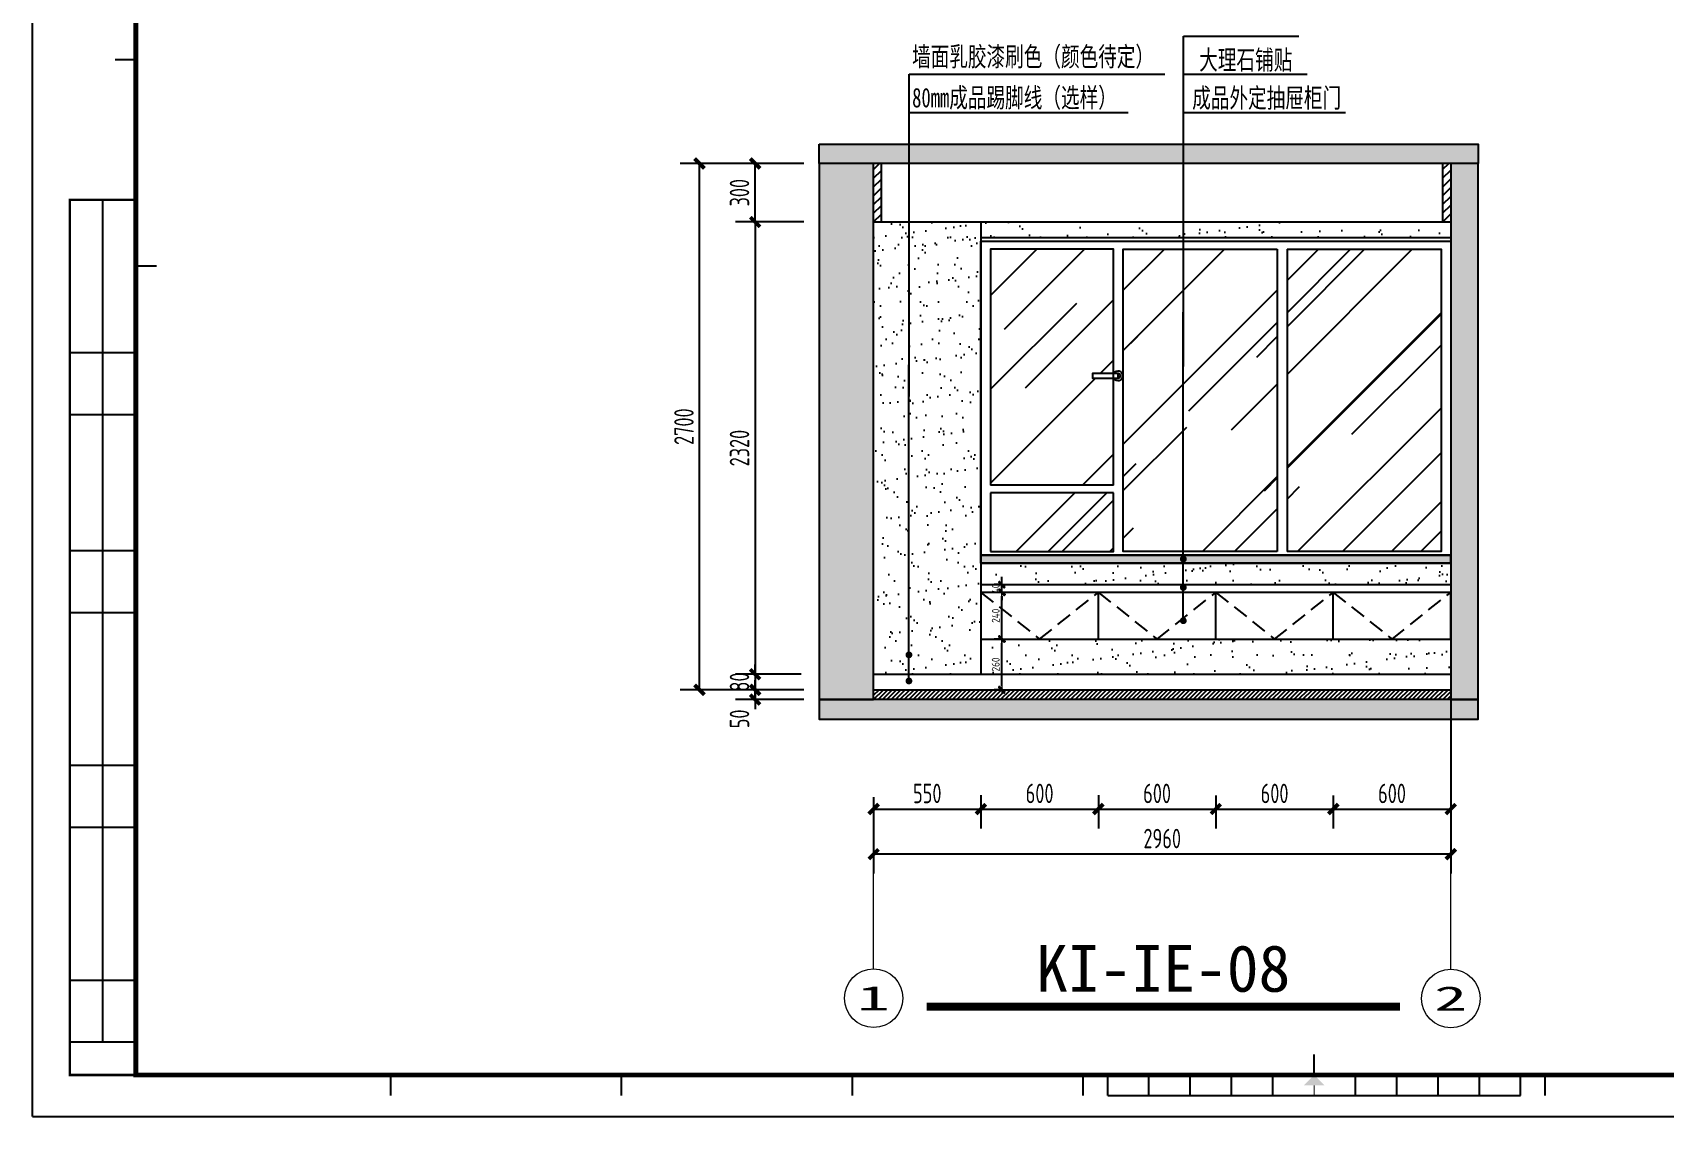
# Model space of a CAD drawing. Header units: millimetres. Extents: x 104198 to 1296755, y -81101 to 81453.
# Drawn here: x 643313 to 651682, y -28742 to -23182 of the extents above; entities that cross this region are included whole.
import ezdxf
from ezdxf.enums import TextEntityAlignment as Align
from ezdxf.xclip import XClip

# ---------------------------------------------------------------- set-up
doc = ezdxf.new("R2010")
doc.units = ezdxf.units.MM
doc.header["$XCLIPFRAME"] = 0
doc.header["$PDMODE"] = 3
doc.linetypes.add('Ax-B-comp-L2qt-$0$Ax-B-comp-LG-$0${ Wide Dash }', pattern=[12, 4, -2, 4, -2])
doc.layers.get('Defpoints').update_dxf_attribs({"color": 250})
doc.layers.add('01-PL-墙体柱子', color=7, linetype='Continuous', lineweight=35)
doc.layers.add('Axle Number', color=150, linetype='Continuous', lineweight=0)
for name, color, linetype in [('0家具', 51, 'Continuous'), ('1-墙线', 7, 'Continuous'), ('7-顶面布置图', 1, 'Continuous'), ('D■02 地材填充', 250, 'Continuous'), ('图纸图框', 165, 'Continuous'), ('墙体', 7, 'Continuous'), ('天棚图层', 51, 'Continuous')]:
    doc.layers.add(name, color=color, linetype=linetype)
doc.styles.add('CCD_DIM', font='ARCHS.SHX')
doc.styles.add('尺寸标注', font='ARCHS.SHX', dxfattribs={"width": 0.8})
doc.styles.add('线上图名', font='simhei.ttf')
doc.styles.add('轴号', font='', dxfattribs={"width": 0.8})
doc.styles.add('黑体', font='simhei.ttf', dxfattribs={"width": 0.7})
doc.styles.get('轴号').set_extended_font_data('SimSun')
doc.dimstyles.new('海龍1：20', dxfattribs={"dimscale": 20, "dimtxt": 2, "dimasz": 1, "dimexe": 2, "dimexo": 2, "dimgap": 0.6, "dimtad": 1, "dimdec": 0, "dimrnd": 5, "dimdsep": 46, "dimtxsty": 'CCD_DIM', "dimblk": 'WS-cj', "dimcen": 1, "dimclrd": 44, "dimclre": 44, "dimclrt": 2, "dimadec": 0, "dimazin": 2, "dimtfac": 1, "dimtdec": 4, "dimtix": 1, "dimtmove": 2, "dimatfit": 3, "dimldrblk": 'CCD_Leader_Arrow', "dimfxl": 5, "dimfxlon": 1, "dimtolj": 1, "dimarcsym": 0})
doc.dimstyles.new('海龍1：50', dxfattribs={"dimscale": 50, "dimtxt": 2, "dimasz": 1, "dimexe": 2, "dimexo": 2, "dimgap": 0.6, "dimtad": 1, "dimdec": 0, "dimrnd": 5, "dimdsep": 46, "dimtxsty": 'CCD_DIM', "dimblk": 'WS-cj', "dimcen": 1, "dimclrd": 44, "dimclre": 44, "dimclrt": 2, "dimadec": 0, "dimazin": 2, "dimtfac": 1, "dimtdec": 4, "dimtix": 1, "dimtmove": 2, "dimatfit": 3, "dimldrblk": 'CCD_Leader_Arrow', "dimfxl": 5, "dimfxlon": 1, "dimtolj": 1, "dimarcsym": 0})
doc.dimstyles.new('立面标注', dxfattribs={"dimtxt": 100, "dimasz": 35, "dimexe": 20, "dimexo": 100, "dimtad": 1, "dimdec": 0, "dimtxsty": '黑体', "dimblk": 'ARCHTICK', "dimcen": 80, "dimdle": 20, "dimclrd": 251, "dimclre": 251, "dimclrt": 256, "dimadec": 0, "dimazin": 0, "dimtfac": 1, "dimtdec": 0, "dimtix": 1, "dimtmove": 2, "dimatfit": 3, "dimldrblk": 'DOT', "dimfxl": 200, "dimfxlon": 1, "dimarcsym": 0})

# ---------------------------------------------------------------- blocks, each defined once
blk = doc.blocks.new('kjghhgdgfhdhgfh')
at = {"layer": '图纸图框', "color": 165}
for p, q in [((1018.449156181656, -523.6475845220857), (1018.449156181656, -226.6510432860898)), ((1018.449156310431, -523.6475894229297), (1018.449156310431, -226.651048186936)), ((1018.449156310431, -523.6475894229297), (1018.449156310431, -226.651048186936)), ((1018.449156181656, -523.6475897729335), (1018.449156181656, -226.6510485369378)), ((1018.449156310431, -523.6475904731685), (1018.449156310431, -226.6510492370591)), ((1018.449156310431, -523.6475904731685), (1018.449156310431, -226.6510492370591)), ((1018.449156439315, -523.6475901230529), (1018.449156439315, -226.6510488870572)), ((1018.449156439315, -523.6475901230529), (1018.449156439315, -226.6510488870572)), ((1018.449156310431, -523.6475904731685), (1018.449156310431, -226.6510492370591)), ((1018.449156181656, -523.6475908231721), (1018.449156181656, -226.6510495871781)), ((1018.44915656821, -523.6475897729335), (1018.44915656821, -226.6510485369378)), ((1032.4533312648, -344.3973057993901), (1035.954374906786, -344.3973057993901)), ((1030.352705079677, -511.0305625117601), (1030.352705079677, -368.2044025645625)), ((1035.954374906786, -379.4077422187743), (1039.45541854865, -379.4077422187743)), ((1024.751035252575, -394.1121255149694), (1035.954374906786, -394.1121255149694)), ((1024.751035252575, -404.6152564408076), (1035.954374906786, -404.6152564408076)), ((1024.751035252575, -427.7057238334319), (1035.954374906786, -427.7057238334319)), ((1024.751035252575, -438.2088547592682), (1035.954374906786, -438.2088547592682)), ((1024.751035252575, -464.1165777096769), (1035.954374906786, -464.1165777096769)), ((1024.751035252575, -474.6197086355148), (1035.954374906786, -474.6197086355148)), ((1024.751035252575, -500.5274315859217), (1035.954374906786, -500.5274315859217)), ((1024.751035252575, -511.0305625117601), (1035.954374906786, -511.0305625117601)), ((1235.736097114308, -516.6322323388636), (1235.736097114308, -513.1311886968824)), ((1079.169425446627, -520.1332759807351), (1079.169425446627, -516.6322323388636)), ((1118.311093363573, -520.1332759807351), (1118.311093363573, -516.6322323388636)), ((1157.452761280522, -520.1332759807351), (1157.452761280522, -516.6322323388636)), ((1196.594429197475, -520.1332759807351), (1196.594429197475, -516.6322323388636)), ((1200.725660694923, -520.1332759807351), (1200.725660694923, -516.6322323388636)), ((1207.727747978776, -520.1332759807351), (1207.727747978776, -516.6322323388636)), ((1214.729835262748, -520.1332759807351), (1214.729835262748, -516.6322323388636)), ((1221.731922546599, -520.1332759807351), (1221.731922546599, -516.6322323388636)), ((1228.734009830453, -520.1332759807351), (1228.734009830453, -516.6322323388636)), ((1242.738184398277, -520.1332759807351), (1242.738184398277, -516.6322323388636)), ((1249.74027168213, -520.1332759807351), (1249.74027168213, -516.6322323388636)), ((1256.742358965983, -520.1332759807351), (1256.742358965983, -516.6322323388636)), ((1263.744446249947, -520.1332759807351), (1263.744446249947, -516.6322323388636)), ((1270.746533533805, -520.1332759807351), (1270.746533533805, -516.6322323388636)), ((1274.877765031257, -520.1332759807351), (1274.877765031257, -516.6322323388636)), ((1200.725660694923, -520.1332759807351), (1270.746533533805, -520.1332759807351)), ((1018.449156697091, -523.6475894229297), (1438.44652398302, -523.6475894229297)), ((1018.44915656821, -523.6475897729335), (1438.446523854134, -523.6475897729335)), ((1018.44915656821, -523.6475911731757), (1438.446523854134, -523.6475911731757)), ((1018.449156697091, -523.6475908231721), (1438.44652398302, -523.6475908231721)), ((1018.449156697091, -523.6475908231721), (1438.44652398302, -523.6475908231721))]:
    blk.add_line(p, q, dxfattribs=at)
at = {"layer": '图纸图框', "color": 165, "const_width": 0.840250474066758}
blk.add_lwpolyline([(1431.444436699053, -233.6664052710039), (1035.954374906786, -233.6664052710039), (1035.954374906786, -516.6322323388636), (1431.444436699053, -516.6322323388636)], close=True, dxfattribs=at)
at = {"layer": '图纸图框', "color": 165}
for points, const_width in [([(1035.954374906786, -516.6322323388636), (1024.751035252575, -516.6322323388636), (1024.751035252575, -368.2044025645625), (1035.954374906786, -368.2044025645625)], 0.4201252370333791), ([(1235.736097114308, -518.3827541597987), (1235.736097114308, -520.1332759807351)], 0.2100626185166894)]:
    blk.add_lwpolyline(points, dxfattribs=dict(at, const_width=const_width))
blk.add_solid([(1237.486618935353, -518.3827541597987), (1233.98557529337, -518.3827541597987), (1235.736097114308, -516.6322323388636)], dxfattribs=at)
blk = doc.blocks.new('fhdghrthe')
at = {"layer": '01-PL-墙体柱子', "lineweight": -2, "ltscale": 10}
blk.add_hatch(color=8, dxfattribs=at).paths.add_polyline_path([(570216.0014296011, 17480.09284391639), (569386.0014296011, 17480.09284391639), (569386.0014296011, 15420.09284391639), (569666.0014296011, 15420.09284391639), (569666.0014296011, 17250.09284391639), (570216.0014296011, 17250.09284391639)])
at = {"layer": '01-PL-墙体柱子', "color": 8, "lineweight": -2, "ltscale": 10}
blk.add_lwpolyline([(570216.0014296011, 17480.09284391639), (569386.0014296011, 17480.09284391639), (569386.0014296011, 15420.09284391639), (569666.0014296011, 15420.09284391639), (569666.0014296011, 17250.09284391639), (570216.0014296011, 17250.09284391639)], close=True, dxfattribs=at)
at = {"layer": '墙体', "color": 7}
for p, q in [((572756.001429601, 14270.11174628756), (572756.001429601, 18190.09284391639)), ((569386.0014296011, 11880.09284391639), (569386.0014296011, 17480.09284391639)), ((569666.0014296011, 12160.09284391639), (569666.0014296011, 17250.09284391639)), ((572626.0014296011, 14140.09284391639), (572626.0014296011, 17250.09284391639))]:
    blk.add_line(p, q, dxfattribs=at)
blk = doc.blocks.new('_ArchTick')
at = {"color": 2, "linetype": 'ByBlock', "const_width": 0.4}
blk.add_lwpolyline([(-0.5, -0.5), (0.5, 0.5)], dxfattribs=at)
blk = doc.blocks.new('*D680')
at = {"color": 44, "lineweight": -2, "transparency": 16777216}
for p, q in [((647626.6995530982, -27146.3918363218), (647626.6995530982, -27496.3918363218)), ((650586.6995530982, -27146.3918363218), (650586.6995530982, -27496.3918363218)), ((650586.6995530982, -27396.3918363218), (647626.6995530982, -27396.3918363218))]:
    blk.add_line(p, q, dxfattribs=at)
at = {"layer": 'Defpoints', "color": 0, "transparency": 16777216}
for p in [(650586.6995530982, -26845.7591176182), (647626.6995530982, -27003.92517766566), (647626.6995530982, -27396.3918363218)]:
    blk.add_point(p, dxfattribs=at)
at = {"color": 44, "lineweight": -2, "transparency": 16777216, "xscale": 50, "yscale": 50, "zscale": 50, "rotation": 180}
blk.add_blockref('_ArchTick', (647626.6995530982, -27396.3918363218), dxfattribs=at)
at = {"color": 44, "lineweight": -2, "transparency": 16777216, "xscale": 50, "yscale": 50, "zscale": 50}
blk.add_blockref('_ArchTick', (650586.6995530982, -27396.3918363218), dxfattribs=at)
at = {"color": 2, "transparency": 16777216, "insert": (649106.6995530982, -27316.3918363218), "char_height": 100, "attachment_point": 5, "style": '尺寸标注'}
blk.add_mtext('\\A1;2960', dxfattribs=at)
blk = doc.blocks.new('CCD_Leader_Arrow')
at = {"color": 50, "linetype": 'ByBlock'}
blk.add_line((0, 0), (-1, 0), dxfattribs=at)
for points in [[(-0.8586479999999881, 0.6683735999999953), (-0.5965191999999888, 0.8519200000000069), (-0.2400000000000091, 0), (0, 0)], [(-0.8586479999999881, -0.6683735999999953), (-0.5965191999999888, -0.8519200000000069), (-0.2400000000000091, 0), (0, 0)]]:
    blk.add_solid(points, dxfattribs=at)
blk = doc.blocks.new('WS-cj')
blk.add_hatch(color=2).paths.add_polyline_path([(0.5879038905250127, 0.8177135944101792), (-0.8177135944101792, -0.5879038905250127), (-0.5879038905245579, -0.817713594410634), (0.817713594410634, 0.5879038905247853)])
at = {"color": 2, "linetype": 'ByBlock', "lineweight": 0}
for p, q in [((-1.099999999999909, 0), (0, 0)), ((0, 0), (1.099999999999909, 0))]:
    blk.add_line(p, q, dxfattribs=at)
at = {"color": 2}
blk.add_lwpolyline([(0.5879038905250127, 0.8177135944101792), (-0.8177135944101792, -0.5879038905250127), (-0.5879038905245579, -0.817713594410634), (0.817713594410634, 0.5879038905247853)], close=True, dxfattribs=at)
blk = doc.blocks.new('*D681')
at = {"color": 44, "lineweight": -2, "transparency": 16777216}
for p, q in [((647018.655987204, -26473.4615628795), (647018.655987204, -26423.4615628795)), ((647229.2528273333, -26473.4615628795), (646918.655987204, -26473.4615628795)), ((647018.655987204, -26473.4615628795), (647018.655987204, -26553.4615628795)), ((647207.4082435921, -26553.4615628795), (646918.655987204, -26553.4615628795)), ((647018.655987204, -26553.4615628795), (647018.655987204, -26603.4615628795))]:
    blk.add_line(p, q, dxfattribs=at)
at = {"layer": 'Defpoints', "color": 0, "transparency": 16777216}
for p in [(647329.2528273333, -26473.4615628795), (647018.655987204, -26553.4615628795), (647307.4082435921, -26553.4615628795)]:
    blk.add_point(p, dxfattribs=at)
at = {"color": 44, "lineweight": -2, "transparency": 16777216, "xscale": 50, "yscale": 50, "zscale": 50}
for p, rotation in [((647018.655987204, -26473.4615628795), 270), ((647018.655987204, -26553.4615628795), 90)]:
    blk.add_blockref('_ArchTick', p, dxfattribs=dict(at, rotation=rotation))
at = {"color": 2, "transparency": 16777216, "insert": (646938.655987204, -26513.46156287939), "char_height": 100, "attachment_point": 5, "rotation": 90, "style": '尺寸标注'}
blk.add_mtext('\\A1;80', dxfattribs=at)
blk = doc.blocks.new('*D682')
at = {"color": 44, "lineweight": -2, "transparency": 16777216}
for p, q in [((646983.7766399484, -23853.4615628795), (646633.7766399484, -23853.4615628795)), ((646733.7766399484, -26553.4615628795), (646733.7766399484, -23853.4615628795)), ((646983.7766399484, -26553.4615628795), (646633.7766399484, -26553.4615628795))]:
    blk.add_line(p, q, dxfattribs=at)
at = {"layer": 'Defpoints', "color": 0, "transparency": 16777216}
for p in [(646733.7766399484, -23853.4615628795), (648018.2316288333, -23853.4615628795), (647218.655987204, -26553.4615628795)]:
    blk.add_point(p, dxfattribs=at)
at = {"color": 44, "lineweight": -2, "transparency": 16777216, "xscale": 50, "yscale": 50, "zscale": 50}
for p, rotation in [((646733.7766399484, -23853.4615628795), 90), ((646733.7766399484, -26553.4615628795), 270)]:
    blk.add_blockref('_ArchTick', p, dxfattribs=dict(at, rotation=rotation))
at = {"color": 2, "transparency": 16777216, "insert": (646653.7766399484, -25203.46156287939), "char_height": 100, "attachment_point": 5, "rotation": 90, "style": '尺寸标注'}
blk.add_mtext('\\A1;2700', dxfattribs=at)
blk = doc.blocks.new('*D683')
at = {"color": 44, "lineweight": -2, "transparency": 16777216}
for p, q in [((647268.655987204, -24153.4615628795), (646918.655987204, -24153.4615628795)), ((647018.655987204, -24153.4615628795), (647018.655987204, -26473.4615628795)), ((647254.9650664253, -26473.4615628795), (646918.655987204, -26473.4615628795))]:
    blk.add_line(p, q, dxfattribs=at)
at = {"layer": 'Defpoints', "color": 0, "transparency": 16777216}
for p in [(647878.2316288335, -24153.4615628795), (647018.655987204, -26473.4615628795), (647354.9650664253, -26473.4615628795)]:
    blk.add_point(p, dxfattribs=at)
at = {"color": 44, "lineweight": -2, "transparency": 16777216, "xscale": 50, "yscale": 50, "zscale": 50}
for p, rotation in [((647018.655987204, -24153.4615628795), 90), ((647018.655987204, -26473.4615628795), 270)]:
    blk.add_blockref('_ArchTick', p, dxfattribs=dict(at, rotation=rotation))
at = {"color": 2, "transparency": 16777216, "insert": (646938.655987204, -25313.46156287939), "char_height": 100, "attachment_point": 5, "rotation": 90, "style": '尺寸标注'}
blk.add_mtext('\\A1;2320', dxfattribs=at)
blk = doc.blocks.new('*D684')
at = {"color": 44, "lineweight": -2, "transparency": 16777216}
for p, q in [((647268.655987204, -23853.4615628795), (646918.655987204, -23853.4615628795)), ((647018.655987204, -24153.4615628795), (647018.655987204, -23853.4615628795)), ((647268.655987204, -24153.4615628795), (646918.655987204, -24153.4615628795))]:
    blk.add_line(p, q, dxfattribs=at)
at = {"layer": 'Defpoints', "color": 0, "transparency": 16777216}
for p in [(647018.655987204, -23853.4615628795), (648018.2316288333, -23853.4615628795), (647878.2316288335, -24153.4615628795)]:
    blk.add_point(p, dxfattribs=at)
at = {"color": 44, "lineweight": -2, "transparency": 16777216, "xscale": 50, "yscale": 50, "zscale": 50}
for p, rotation in [((647018.655987204, -23853.4615628795), 90), ((647018.655987204, -24153.4615628795), 270)]:
    blk.add_blockref('_ArchTick', p, dxfattribs=dict(at, rotation=rotation))
at = {"color": 2, "transparency": 16777216, "insert": (646938.655987204, -24003.46156287939), "char_height": 100, "attachment_point": 5, "rotation": 90, "style": '尺寸标注'}
blk.add_mtext('\\A1;300', dxfattribs=at)
blk = doc.blocks.new('*D685')
at = {"color": 44, "lineweight": -2, "transparency": 16777216}
for p, q in [((647018.655987204, -26553.4615628795), (647018.655987204, -26503.4615628795)), ((647268.655987204, -26553.4615628795), (646918.655987204, -26553.4615628795)), ((647268.655987204, -26603.4615628795), (646918.655987204, -26603.4615628795)), ((647018.655987204, -26603.4615628795), (647018.655987204, -26553.4615628795)), ((647018.655987204, -26603.4615628795), (647018.655987204, -26653.4615628795))]:
    blk.add_line(p, q, dxfattribs=at)
at = {"layer": 'Defpoints', "color": 0, "transparency": 16777216}
for p in [(647018.655987204, -26553.4615628795), (647878.2316288335, -26553.4615628795), (647878.2316288335, -26603.4615628795)]:
    blk.add_point(p, dxfattribs=at)
at = {"color": 44, "lineweight": -2, "transparency": 16777216, "xscale": 50, "yscale": 50, "zscale": 50}
for p, rotation in [((647018.655987204, -26553.4615628795), 270), ((647018.655987204, -26603.4615628795), 90)]:
    blk.add_blockref('_ArchTick', p, dxfattribs=dict(at, rotation=rotation))
at = {"color": 2, "transparency": 16777216, "insert": (646938.655987204, -26702.4217980149), "char_height": 100, "attachment_point": 5, "rotation": 90, "style": '尺寸标注'}
blk.add_mtext('\\A1;50', dxfattribs=at)
blk = doc.blocks.new('*D677')
at = {"color": 44, "lineweight": -2, "transparency": 16777216}
for p, q in [((647626.6995530982, -27103.92517766566), (647626.6995530982, -27264.99720443529)), ((648176.6995530983, -27093.03773723787), (648176.6995530983, -27264.99720443529)), ((647626.6995530982, -27164.99720443529), (648176.6995530983, -27164.99720443529))]:
    blk.add_line(p, q, dxfattribs=at)
at = {"layer": 'Defpoints', "color": 0, "transparency": 16777216}
for p in [(647626.6995530982, -27003.92517766566), (648176.6995530983, -26993.03773723787), (648176.6995530983, -27164.99720443529)]:
    blk.add_point(p, dxfattribs=at)
at = {"color": 44, "lineweight": -2, "transparency": 16777216, "xscale": 50, "yscale": 50, "zscale": 50, "rotation": 180}
blk.add_blockref('_ArchTick', (647626.6995530982, -27164.99720443529), dxfattribs=at)
at = {"color": 44, "lineweight": -2, "transparency": 16777216, "xscale": 50, "yscale": 50, "zscale": 50}
blk.add_blockref('_ArchTick', (648176.6995530983, -27164.99720443529), dxfattribs=at)
at = {"color": 2, "transparency": 16777216, "insert": (647901.6995530983, -27084.99720443529), "char_height": 100, "attachment_point": 5, "style": '尺寸标注'}
blk.add_mtext('\\A1;550', dxfattribs=at)
blk = doc.blocks.new('*D678')
at = {"color": 44, "lineweight": -2, "transparency": 16777216}
for p, q in [((648176.6995530983, -27096.39120414425), (648176.6995530983, -27264.99720443529)), ((648779.1995530982, -27093.03773723787), (648779.1995530982, -27264.99720443529)), ((648176.6995530983, -27164.99720443529), (648779.1995530982, -27164.99720443529))]:
    blk.add_line(p, q, dxfattribs=at)
at = {"layer": 'Defpoints', "color": 0, "transparency": 16777216}
for p in [(648176.6995530983, -26996.39120414425), (648779.1995530982, -26993.03773723787), (648779.1995530982, -27164.99720443529)]:
    blk.add_point(p, dxfattribs=at)
at = {"color": 44, "lineweight": -2, "transparency": 16777216, "xscale": 50, "yscale": 50, "zscale": 50, "rotation": 180}
blk.add_blockref('_ArchTick', (648176.6995530983, -27164.99720443529), dxfattribs=at)
at = {"color": 44, "lineweight": -2, "transparency": 16777216, "xscale": 50, "yscale": 50, "zscale": 50}
blk.add_blockref('_ArchTick', (648779.1995530982, -27164.99720443529), dxfattribs=at)
at = {"color": 2, "transparency": 16777216, "insert": (648477.9495530983, -27084.99720443529), "char_height": 100, "attachment_point": 5, "style": '尺寸标注'}
blk.add_mtext('\\A1;600', dxfattribs=at)
blk = doc.blocks.new('*D679')
at = {"color": 44, "lineweight": -2, "transparency": 16777216}
for p, q in [((648779.1995530982, -27096.39120414425), (648779.1995530982, -27264.99720443529)), ((649381.6995530982, -27096.39120414425), (649381.6995530982, -27264.99720443529)), ((648779.1995530982, -27164.99720443529), (649381.6995530982, -27164.99720443529))]:
    blk.add_line(p, q, dxfattribs=at)
at = {"layer": 'Defpoints', "color": 0, "transparency": 16777216}
for p in [(648779.1995530982, -26996.39120414425), (649381.6995530982, -26996.39120414425), (649381.6995530982, -27164.99720443529)]:
    blk.add_point(p, dxfattribs=at)
at = {"color": 44, "lineweight": -2, "transparency": 16777216, "xscale": 50, "yscale": 50, "zscale": 50, "rotation": 180}
blk.add_blockref('_ArchTick', (648779.1995530982, -27164.99720443529), dxfattribs=at)
at = {"color": 44, "lineweight": -2, "transparency": 16777216, "xscale": 50, "yscale": 50, "zscale": 50}
blk.add_blockref('_ArchTick', (649381.6995530982, -27164.99720443529), dxfattribs=at)
at = {"color": 2, "transparency": 16777216, "insert": (649080.4495530982, -27084.99720443529), "char_height": 100, "attachment_point": 5, "style": '尺寸标注'}
blk.add_mtext('\\A1;600', dxfattribs=at)
blk = doc.blocks.new('*D675')
at = {"color": 44, "lineweight": -2, "transparency": 16777216}
for p, q in [((649381.6995530982, -27096.39120414425), (649381.6995530982, -27264.99720443529)), ((649984.1995530982, -27096.39120414425), (649984.1995530982, -27264.99720443529)), ((649381.6995530982, -27164.99720443529), (649984.1995530982, -27164.99720443529))]:
    blk.add_line(p, q, dxfattribs=at)
at = {"layer": 'Defpoints', "color": 0, "transparency": 16777216}
for p in [(649381.6995530982, -26996.39120414425), (649984.1995530982, -26996.39120414425), (649984.1995530982, -27164.99720443529)]:
    blk.add_point(p, dxfattribs=at)
at = {"color": 44, "lineweight": -2, "transparency": 16777216, "xscale": 50, "yscale": 50, "zscale": 50, "rotation": 180}
blk.add_blockref('_ArchTick', (649381.6995530982, -27164.99720443529), dxfattribs=at)
at = {"color": 44, "lineweight": -2, "transparency": 16777216, "xscale": 50, "yscale": 50, "zscale": 50}
blk.add_blockref('_ArchTick', (649984.1995530982, -27164.99720443529), dxfattribs=at)
at = {"color": 2, "transparency": 16777216, "insert": (649682.9495530982, -27084.99720443529), "char_height": 100, "attachment_point": 5, "style": '尺寸标注'}
blk.add_mtext('\\A1;600', dxfattribs=at)
blk = doc.blocks.new('*D676')
at = {"color": 44, "lineweight": -2, "transparency": 16777216}
for p, q in [((650586.6995530982, -26945.7591176182), (650586.6995530982, -27264.99720443529)), ((649984.1995530982, -27096.39120414425), (649984.1995530982, -27264.99720443529)), ((649984.1995530982, -27164.99720443529), (650586.6995530982, -27164.99720443529))]:
    blk.add_line(p, q, dxfattribs=at)
at = {"layer": 'Defpoints', "color": 0, "transparency": 16777216}
for p in [(650586.6995530982, -26845.7591176182), (649984.1995530982, -26996.39120414425), (650586.6995530982, -27164.99720443529)]:
    blk.add_point(p, dxfattribs=at)
at = {"color": 44, "lineweight": -2, "transparency": 16777216, "xscale": 50, "yscale": 50, "zscale": 50, "rotation": 180}
blk.add_blockref('_ArchTick', (649984.1995530982, -27164.99720443529), dxfattribs=at)
at = {"color": 44, "lineweight": -2, "transparency": 16777216, "xscale": 50, "yscale": 50, "zscale": 50}
blk.add_blockref('_ArchTick', (650586.6995530982, -27164.99720443529), dxfattribs=at)
at = {"color": 2, "transparency": 16777216, "insert": (650285.4495530982, -27084.99720443529), "char_height": 100, "attachment_point": 5, "style": '尺寸标注'}
blk.add_mtext('\\A1;600', dxfattribs=at)
blk = doc.blocks.new('hl_Axis-A3')
at = {"color": 150, "ltscale": 2}
blk.add_line((16.00001264355095, -2.628404866592651e-05), (1.264355095287328e-05, -2.628404866555911e-05), dxfattribs=at)
at = {"color": 150}
blk.add_circle((19.00001264355095, -2.628404866592651e-05), 3, dxfattribs=at)
at = {"color": 2, "style": '轴号', "width": 3.15}
blk.add_attdef('轴号', text='', height=2.5, dxfattribs=at).set_placement((17.31251264355095, -1.273923342872195), (20.68751264355095, -1.273923342872195), align=Align.FIT)
blk = doc.blocks.new('*D771')
at = {"color": 44, "lineweight": -2, "transparency": 16777216}
for p, q in [((648284.6986603662, -26293.4615628795), (648244.6986603662, -26293.4615628795)), ((648284.6986603662, -26533.4615628795), (648284.6986603662, -26313.4615628795)), ((648284.6986603662, -26553.4615628795), (648244.6986603662, -26553.4615628795))]:
    blk.add_line(p, q, dxfattribs=at)
at = {"layer": 'Defpoints', "color": 0, "transparency": 16777216}
for p in [(648284.6986603662, -26293.4615628795), (648311.3083726568, -26293.4615628795), (648311.3083726568, -26553.4615628795)]:
    blk.add_point(p, dxfattribs=at)
at = {"color": 44, "lineweight": -2, "transparency": 16777216, "xscale": 20, "yscale": 20, "zscale": 20}
for p, rotation in [((648284.6986603662, -26293.4615628795), 90), ((648284.6986603662, -26553.4615628795), 270)]:
    blk.add_blockref('WS-cj', p, dxfattribs=dict(at, rotation=rotation))
at = {"color": 2, "transparency": 16777216, "insert": (648252.6986603662, -26423.46156287939), "char_height": 40, "attachment_point": 5, "rotation": 90, "style": 'CCD_DIM'}
blk.add_mtext('\\A1;260', dxfattribs=at)
blk = doc.blocks.new('*D772')
at = {"color": 44, "lineweight": -2, "transparency": 16777216}
for p, q in [((648284.6986603662, -26053.4615628795), (648244.6986603662, -26053.4615628795)), ((648284.6986603662, -26273.4615628795), (648284.6986603662, -26073.4615628795)), ((648284.6986603662, -26293.4615628795), (648244.6986603662, -26293.4615628795))]:
    blk.add_line(p, q, dxfattribs=at)
at = {"layer": 'Defpoints', "color": 0, "transparency": 16777216}
for p in [(648284.6986603662, -26053.4615628795), (648284.6986603662, -26053.4615628795), (648311.3083726568, -26293.4615628795)]:
    blk.add_point(p, dxfattribs=at)
at = {"color": 44, "lineweight": -2, "transparency": 16777216, "xscale": 20, "yscale": 20, "zscale": 20}
for p, rotation in [((648284.6986603662, -26053.4615628795), 90), ((648284.6986603662, -26293.4615628795), 270)]:
    blk.add_blockref('WS-cj', p, dxfattribs=dict(at, rotation=rotation))
at = {"color": 2, "transparency": 16777216, "insert": (648252.6986603662, -26173.46156287939), "char_height": 40, "attachment_point": 5, "rotation": 90, "style": 'CCD_DIM'}
blk.add_mtext('\\A1;240', dxfattribs=at)
blk = doc.blocks.new('*D773')
at = {"color": 44, "lineweight": -2, "transparency": 16777216}
for p, q in [((648284.6986603662, -26013.4615628795), (648244.6986603662, -26013.4615628795)), ((648284.6986603662, -25993.4615628795), (648284.6986603662, -25973.4615628795)), ((648284.6986603662, -26053.4615628795), (648284.6986603662, -26013.4615628795)), ((648284.6986603662, -26053.4615628795), (648244.6986603662, -26053.4615628795)), ((648284.6986603662, -26073.4615628795), (648284.6986603662, -26093.4615628795))]:
    blk.add_line(p, q, dxfattribs=at)
at = {"layer": 'Defpoints', "color": 0, "transparency": 16777216}
for p in [(648284.6986603662, -26013.4615628795), (648284.6986603662, -26013.4615628795), (648284.6986603662, -26053.4615628795)]:
    blk.add_point(p, dxfattribs=at)
at = {"color": 44, "lineweight": -2, "transparency": 16777216, "xscale": 20, "yscale": 20, "zscale": 20}
for p, rotation in [((648284.6986603662, -26013.4615628795), 270), ((648284.6986603662, -26053.4615628795), 90)]:
    blk.add_blockref('WS-cj', p, dxfattribs=dict(at, rotation=rotation))
at = {"color": 2, "transparency": 16777216, "insert": (648252.6986603662, -26033.46156287939), "char_height": 40, "attachment_point": 5, "rotation": 90, "style": 'CCD_DIM'}
blk.add_mtext('\\A1;40', dxfattribs=at)
blk = doc.blocks.new('_Dot')
at = {"color": 2, "linetype": 'ByBlock', "lineweight": -2}
blk.add_line((-0.5, 0), (-1, 0), dxfattribs=at)
at = {"color": 2, "linetype": 'ByBlock', "const_width": 0.5}
blk.add_lwpolyline([(-0.25, 0, 1), (0.25, 0, 1)], format="xyb", close=True, dxfattribs=at)

msp = doc.modelspace()

# ---------------------------------------------------------------- hatches: boundary and pattern name
h = msp.add_hatch(color=252)
h.dxf.hatch_style = 1
h.paths.add_polyline_path([(647626.6995530982, -23853.4615628795), (647346.6995530982, -23853.4615628795), (647346.6995530981, -26603.4615628795), (647626.6995530982, -26603.4615628795)])
h.paths.add_polyline_path([(650726.6995530982, -23853.4615628795), (650586.6995530982, -23853.4615628795), (650586.6995530981, -26603.4615628795), (650726.6995530981, -26603.4615628795)])
h.paths.add_polyline_path([(650726.6995530981, -23753.4615628795), (647346.6995530982, -23753.4615628795), (647346.6995530982, -23853.4615628795), (647626.6995530982, -23853.4615628795), (650726.6995530981, -23853.4615628795)])
h.paths.add_polyline_path([(650726.6995530981, -26603.4615628795), (650586.6995530982, -26603.4615628795), (647346.6995530982, -26603.4615628795), (647346.6995530982, -26703.4615628795), (650726.6995530981, -26703.4615628795)])
h = msp.add_hatch()
h.set_pattern_fill('AR-SAND', color=8, scale=3, style=0)
h.set_pattern_definition([(37.50000000000001, (647626.6995530982, -24233.4615628795), (-4.800093887952137, 146.8239711988027), [0, -115.824, 0, -129.54, 0, -123.825]), (7.499999999999999, (647626.6995530982, -24233.4615628795), (134.8569849414008, 215.0475301705063), [0, -62.48400000000001, 0, -104.394, 0, -40.005]), (327.5, (647532.9735530982, -24233.4615628795), (237.2977110724374, 0.4311554035637073), [0, -38.09999999999999, 0, -137.16, 0, -179.07]), (317.5, (647532.9735530982, -24233.4615628795), (229.0669357416892, 66.87879697716487), [0, -19.05, 0, -89.916, 0, -102.87])])
h.paths.add_polyline_path([(648176.6995530982, -24153.4615628795), (647626.6995530982, -24153.4615628795), (647626.6995530982, -24233.4615628795), (648176.6995530982, -24233.4615628795)])
h.paths.add_polyline_path([(650586.6995530982, -24153.4615628795), (648176.6995530982, -24153.4615628795), (648176.6995530981, -24233.4615628795), (650586.6995530981, -24233.4615628795)])
h = msp.add_hatch()
h.set_pattern_fill('AR-SAND', color=8, scale=3, style=0)
h.set_pattern_definition([(37.50000000000001, (647626.6995530981, -26473.4615628795), (-4.800093887952137, 146.8239711988027), [0, -115.824, 0, -129.54, 0, -123.825]), (7.499999999999999, (647626.6995530981, -26473.4615628795), (134.8569849414008, 215.0475301705063), [0, -62.48400000000001, 0, -104.394, 0, -40.005]), (327.5, (647532.973553098, -26473.4615628795), (237.2977110724374, 0.4311554035637073), [0, -38.09999999999999, 0, -137.16, 0, -179.07]), (317.5, (647532.973553098, -26473.4615628795), (229.0669357416892, 66.87879697716487), [0, -19.05, 0, -89.916, 0, -102.87])])
h.paths.add_polyline_path([(648176.6995530982, -24213.4615628795), (647626.6995530982, -24213.4615628795), (647626.6995530981, -26473.4615628795), (648176.6995530984, -26473.4615628795)])
at = {"ltscale": 100}
h = msp.add_hatch(dxfattribs=at)
h.set_pattern_fill('AR-RROOF', color=250, scale=20, angle=45)
h.set_pattern_definition([(45, (305969.9243908758, -101215.3596695839), (431.0522938113196, 1149.472783496852), [7620, -1016, 2540, -508]), (45, (306268.0688940953, -100558.0049215216), (-836.959870483645, 118.5393807981128), [1524, -167.64, 3048, -381]), (45, (305844.2008051808, -100730.4258390461), (1627.222409137731, 2108.564137227037), [4064, -711.2, 2032, -508])])
h.paths.add_polyline_path([(648856.6995530982, -24954.39805362921), (648748.8608038375, -24954.39805362921), (648748.8608038375, -24931.11536016676), (648856.6995530981, -24931.11536016676), (648856.6995530983, -24292.75670689798), (648226.6995530982, -24292.75670689799), (648226.6995530982, -25502.75670689799), (648856.6995530981, -25502.75670689798)])
h.paths.add_polyline_path([(648856.6995530981, -25542.75670689798), (648226.6995530982, -25542.75670689798), (648226.6995530982, -25843.4615628795), (648856.6995530982, -25843.4615628795)])
h.paths.add_polyline_path([(649696.6995530982, -24292.75670689799), (648906.6995530982, -24292.75670689799), (648906.6995530981, -25843.4615628795), (649696.6995530983, -25843.4615628795)])
h.paths.add_polyline_path([(650536.6995530983, -24292.75670689798), (649746.6995530983, -24292.75670689798), (649746.6995530982, -25843.4615628795), (650536.6995530982, -25843.4615628795)])
h = msp.add_hatch()
h.set_pattern_fill('AR-SAND', color=8, scale=3, style=0)
h.set_pattern_definition([(37.50000000000001, (648176.6995530982, -26473.4615628795), (-4.800093887952137, 146.8239711988027), [0, -115.824, 0, -129.54, 0, -123.825]), (7.499999999999999, (648176.6995530982, -26473.4615628795), (134.8569849414008, 215.0475301705063), [0, -62.48400000000001, 0, -104.394, 0, -40.005]), (327.5, (648082.9735530982, -26473.4615628795), (237.2977110724374, 0.4311554035637073), [0, -38.09999999999999, 0, -137.16, 0, -179.07]), (317.5, (648082.9735530982, -26473.4615628795), (229.0669357416892, 66.87879697716487), [0, -19.05, 0, -89.916, 0, -102.87])])
h.paths.add_polyline_path([(650586.6995530982, -25903.4615628795), (648176.6995530983, -25903.4615628795), (648176.6995530983, -26013.4615628795), (650586.6995530982, -26013.4615628795)])
h.paths.add_polyline_path([(650586.6995530982, -26293.4615628795), (648176.6995530983, -26293.4615628795), (648176.6995530982, -26473.4615628795), (650586.6995530982, -26473.4615628795)])
at = {"layer": '1-墙线', "linetype": 'ByBlock', "lineweight": -3}
h = msp.add_hatch(dxfattribs=at)
h.set_pattern_fill('SACNCR', color=8, scale=10, style=0)
h.set_pattern_definition([(45, (648006.6995530981, -25903.4615628795), (-16.83798022700466, 16.83798022700466), []), (45, (648023.537553098, -25903.4615628795), (-16.83798022700466, 16.83798022700466), [0, -23.8125])])
h.paths.add_polyline_path([(648176.6995530981, -25863.4615628795), (648176.6995530983, -25903.4615628795), (650586.6995530982, -25903.4615628795), (650586.6995530982, -25863.4615628795)])
at = {"layer": 'D■02 地材填充'}
h = msp.add_hatch(dxfattribs=at)
h.set_pattern_fill('ANSI31', color=256, scale=10, angle=180, style=0)
h.set_pattern_definition([(225, (647626.6995530981, -24153.4615628795), (22.45064030267288, -22.45064030267289), [])])
h.paths.add_polyline_path([(647666.6995530982, -23853.4615628795), (647626.6995530981, -23853.4615628795), (647626.6995530982, -24153.4615628795), (647666.6995530983, -24153.46156287949)])
h.paths.add_polyline_path([(650586.6995530982, -23853.4615628795), (650546.6995530982, -23853.4615628795), (650546.6995530983, -24153.4615628795), (650586.6995530982, -24153.4615628795)])
h = msp.add_hatch(dxfattribs=at)
h.set_pattern_fill('ANSI31', color=256, scale=5, angle=180, style=0)
h.set_pattern_definition([(225, (647626.6995530982, -26603.4615628795), (11.22532015133644, -11.22532015133644), [])])
h.paths.add_polyline_path([(650586.6995530982, -26553.4615628795), (647626.6995530982, -26553.4615628795), (647626.6995530982, -26603.4615628795), (650586.6995530982, -26603.4615628795)])

# ---------------------------------------------------------------- linework, layer by layer
at = {"color": 2}
for p, q in [((647666.6995530982, -24153.4615628795), (647666.6995530982, -23853.4615628795)), ((650546.6995530982, -24153.4615628795), (650546.6995530982, -23853.4615628795)), ((647626.6995530982, -24153.4615628795), (650586.6995530982, -24153.4615628795)), ((648176.6995530982, -24153.4615628795), (648176.6995530983, -26473.4615628795)), ((648176.6995530982, -24233.4615628795), (650586.6995530982, -24233.4615628795)), ((648176.6995530982, -24253.4615628795), (648176.6995530982, -25863.4615628795)), ((650586.6995530982, -24253.4615628795), (650586.6995530982, -25863.46156287951)), ((649696.6995530982, -24292.75670689798), (649696.6995530982, -25843.4615628795)), ((649746.6995530982, -24292.75670689798), (649746.6995530982, -25843.4615628795)), ((648856.6995530981, -25502.75670689798), (648226.6995530982, -25502.75670689798)), ((648856.6995530981, -25542.75670689798), (648226.6995530982, -25542.75670689798)), ((648176.6995530982, -26013.4615628795), (650586.6995530978, -26013.4615628795)), ((648779.1995530982, -26293.4615628795), (648779.1995530982, -26053.4615628795)), ((649381.6995530982, -26293.4615628795), (649381.6995530982, -26053.4615628795)), ((649984.1995530982, -26293.4615628795), (649984.1995530982, -26053.4615628795)), ((647626.6995530982, -26473.4615628795), (650586.6995530982, -26473.4615628795)), ((650586.6995530982, -26473.4615628795), (650586.6995530982, -27482.13254378689)), ((647626.6995530982, -26553.4615628795), (650586.6995530982, -26553.4615628795)), ((648176.6995530982, -26603.4615628795), (648176.6995530982, -26603.4615628795))]:
    msp.add_line(p, q, dxfattribs=at)
at = {"color": 1, "linetype": 'ByBlock'}
for p, q in [((648176.6995530982, -25903.4615628795), (648176.6995530982, -25863.4615628795)), ((648176.6995530982, -25863.4615628795), (650586.6995530982, -25863.46156287951)), ((648176.6995530982, -25903.4615628795), (650586.6995530982, -25903.4615628795))]:
    msp.add_line(p, q, dxfattribs=at)
at = {"color": 250, "linetype": 'Ax-B-comp-L2qt-$0$Ax-B-comp-LG-$0${ Wide Dash }', "ltscale": 20}
for p, q in [((648176.6995530983, -26053.4615628795), (648477.9495530983, -26293.4615628795)), ((648477.9495530983, -26293.4615628795), (648779.1995530982, -26053.4615628795)), ((648779.1995530983, -26053.4615628795), (649080.4495530983, -26293.4615628795)), ((649080.4495530983, -26293.4615628795), (649381.6995530982, -26053.4615628795)), ((649381.6995530983, -26053.4615628795), (649682.9495530983, -26293.4615628795)), ((649682.9495530983, -26293.4615628795), (649984.1995530982, -26053.4615628795)), ((649984.1995530983, -26053.4615628795), (650285.4495530983, -26293.4615628795)), ((650285.4495530983, -26293.4615628795), (650586.6995530982, -26053.4615628795))]:
    msp.add_line(p, q, dxfattribs=at)
at = {"color": 252}
for points in [[(647346.6995530982, -23753.4615628795), (650726.6995530981, -23753.4615628795), (650726.6995530981, -23853.4615628795), (647346.6995530982, -23853.4615628795)], [(647346.6995530982, -26603.4615628795), (647626.6995530982, -26603.4615628795), (647626.6995530982, -23853.4615628795), (647346.6995530982, -23853.4615628795)], [(650586.6995530982, -26603.4615628795), (650726.6995530981, -26603.4615628795), (650726.6995530981, -23853.4615628795), (650586.6995530982, -23853.4615628795)], [(650726.6995530981, -26603.4615628795), (647346.6995530982, -26603.4615628795), (647346.6995530982, -26703.4615628795), (650726.6995530981, -26703.4615628795)]]:
    msp.add_lwpolyline(points, close=True, dxfattribs=at)
at = {"color": 2}
for points in [[(650586.6995530982, -25863.46156287951), (648176.6995530982, -25863.4615628795), (648176.6995530982, -24252.75670689798), (650586.6995530982, -24252.75670689798)], [(648856.6995530981, -25502.75670689798), (648856.6995530982, -24292.75670689798), (648226.6995530982, -24292.75670689798), (648226.6995530982, -25502.75670689798)], [(649696.6995530982, -25843.4615628795), (648906.6995530982, -25843.4615628795), (648906.6995530982, -24292.75670689798), (649696.6995530982, -24292.75670689798)], [(649746.6995530982, -24292.75670689798), (650536.6995530982, -24292.75670689798), (650536.6995530982, -25843.4615628795), (649746.6995530982, -25843.4615628795)], [(648226.6995530982, -25542.75670689798), (648226.6995530982, -25843.4615628795)], [(648226.6995530982, -25843.4615628795), (648856.6995530982, -25843.4615628795), (648856.6995530981, -25542.75670689798)]]:
    msp.add_lwpolyline(points, dxfattribs=at)
at = {"color": 251, "linetype": 'ByBlock'}
msp.add_lwpolyline([(648880.366612571, -24931.11536016676), (648748.8608038375, -24931.11536016676), (648748.8608038375, -24954.39805362921), (648880.366612571, -24954.39805362921)], close=True, dxfattribs=at)
at = {"color": 2}
for points in [[(648176.6995530982, -25863.4615628795), (650586.6995530982, -25863.4615628795), (650586.6995530982, -25903.4615628795), (648176.6995530982, -25903.4615628795)], [(648176.6995530982, -26293.4615628795), (650586.6995530982, -26293.4615628795), (650586.6995530982, -26053.4615628795), (648176.6995530982, -26053.4615628795)]]:
    msp.add_lwpolyline(points, close=True, dxfattribs=at)
at = {"color": 2, "linetype": 'Continuous'}
msp.add_lwpolyline([(647898.5099020764, -28178.47162166891, 41.9328, 41.9328, 0), (650325.631520054, -28178.47162166891, 44.928, 44.928, 0)], format="xyseb", dxfattribs=at)
at = {"color": 251, "linetype": 'ByBlock'}
for radius, start, end in [(24.55006804730919, 208.3064914649711, 151.6935085350289), (11.64134673120391, 270, 90)]:
    msp.add_arc((648880.366612571, -24942.75670689798), radius, start, end, dxfattribs=at)
at = {"layer": '7-顶面布置图', "color": 1, "linetype": 'ByBlock'}
msp.add_line((650586.6995530982, -25903.4615628795), (650586.6995530982, -25863.46156287951), dxfattribs=at)

# ---------------------------------------------------------------- block references
ref = msp.add_blockref('kjghhgdgfhdhgfh', (612505.0340111882, -12901.25941170857), dxfattribs=dict(xscale=30.25000000000001, yscale=30.25000000000001, zscale=30.25000000000001))
XClip(ref).set_block_clipping_path([(1018.4491561816565, -523.6475911731757), (1465.834744255318, -226.65104223585132)])
at = {"layer": 'Axle Number'}
ref = msp.add_blockref('hl_Axis-A3', (647626.7008673006, -27185.31917737846), dxfattribs=dict(at, xscale=50, yscale=50, zscale=50, rotation=270))
ref.add_attrib('轴号', '1', dxfattribs={"layer": '0', "color": 2, "height": 125, "style": '轴号', "width": 1.8984375}).set_placement((647541.129700157, -28197.819809556), (647709.879700157, -28197.819809556), align=Align.FIT)
ref = msp.add_blockref('hl_Axis-A3', (650586.7021815031, -27187.10705058392), dxfattribs=dict(at, xscale=50, yscale=50, zscale=50, rotation=270))
ref.add_attrib('轴号', '2', dxfattribs={"layer": '0', "color": 2, "height": 125, "style": '轴号', "width": 1.8984375}).set_placement((650501.1310143594, -28199.60768276147), (650669.8810143594, -28199.60768276147), align=Align.FIT)

# ---------------------------------------------------------------- texts
at = {"color": 2, "style": '线上图名', "flags": 8}
msp.add_attdef('KI-IE-08', text='EXISTING_PLAN', height=239.616, dxfattribs=at).set_placement((649111.9146432983, -28102.24994612414), align=Align.CENTER)
at = {"layer": '天棚图层', "char_height": 100, "attachment_point": 9, "style": '黑体'}
for s, insert in [('墙面乳胶漆刷色（颜色待定）', (649064.9101966895, -23368.01363139025)), ('大理石铺贴', (649773.8088888444, -23382.88950016953)), ('80mm成品踢脚线（选样）', (648873.9183304454, -23578.61119317755)), ('成品外定抽屉柜门', (650024.4400535079, -23578.61119317755))]:
    msp.add_mtext(s, dxfattribs=dict(at, insert=insert))

# ---------------------------------------------------------------- dimensions: what is measured, and where the dimension line sits
for base, p1, p2, picture, middle in [((646733.7766399484, -23853.4615628795), (647218.655987204, -26553.4615628795), (648018.2316288333, -23853.4615628795), '*D682', (646653.7766399484, -25203.46156287939)), ((647018.655987204, -23853.4615628795), (647878.2316288335, -24153.4615628795), (648018.2316288333, -23853.4615628795), '*D684', (646938.655987204, -24003.46156287939)), ((647018.655987204, -26473.4615628795), (647878.2316288335, -24153.4615628795), (647354.9650664253, -26473.4615628795), '*D683', (646938.655987204, -25313.46156287939)), ((647018.655987204, -26553.4615628795), (647329.2528273333, -26473.4615628795), (647307.4082435921, -26553.4615628795), '*D681', (646938.655987204, -26513.46156287939))]:
    dim = msp.add_linear_dim(base=base, p1=p1, p2=p2, angle=90, dimstyle='海龍1：50', override={"dimtxsty": '尺寸标注', "dimblk1": 'ArchTick', "dimblk2": 'ArchTick', "dimsah": 1})
    dim.commit()
    dim.dimension.update_dxf_attribs({"geometry": picture, "text_midpoint": middle})
at = {"color": 2}
for base, p1, p2, picture, middle in [((648284.6986603662, -26013.4615628795), (648284.6986603662, -26053.4615628795), (648284.6986603662, -26013.4615628795), '*D773', (648252.6986603662, -26033.46156287939)), ((648284.6986603662, -26053.4615628795), (648311.3083726568, -26293.4615628795), (648284.6986603662, -26053.4615628795), '*D772', (648252.6986603662, -26173.46156287939)), ((648284.6986603662, -26293.4615628795), (648311.3083726568, -26553.4615628795), (648311.3083726568, -26293.4615628795), '*D771', (648252.6986603662, -26423.46156287939))]:
    dim = msp.add_linear_dim(base=base, p1=p1, p2=p2, angle=90, dimstyle='海龍1：20', dxfattribs=at)
    dim.commit()
    dim.dimension.update_dxf_attribs({"geometry": picture, "text_midpoint": middle})
dim = msp.add_linear_dim(base=(647018.655987204, -26553.4615628795), p1=(647878.2316288335, -26603.4615628795), p2=(647878.2316288335, -26553.4615628795), angle=90, dimstyle='海龍1：50', override={"dimtxsty": '尺寸标注', "dimblk1": 'ArchTick', "dimblk2": 'ArchTick', "dimsah": 1})
dim.commit()
dim.dimension.update_dxf_attribs({"geometry": '*D685', "text_midpoint": (646938.655987204, -26702.4217980149), "dimtype": 160})
for base, p1, p2, picture, middle in [((647626.6995530982, -27396.3918363218), (650586.6995530982, -26845.7591176182), (647626.6995530982, -27003.92517766566), '*D680', (649106.6995530982, -27316.3918363218)), ((650586.6995530982, -27164.99720443529), (649984.1995530982, -26996.39120414425), (650586.6995530982, -26845.7591176182), '*D676', (650285.4495530982, -27084.99720443529)), ((648176.6995530983, -27164.99720443529), (647626.6995530982, -27003.92517766566), (648176.6995530983, -26993.03773723787), '*D677', (647901.6995530983, -27084.99720443529)), ((648779.1995530982, -27164.99720443529), (648176.6995530983, -26996.39120414425), (648779.1995530982, -26993.03773723787), '*D678', (648477.9495530983, -27084.99720443529)), ((649381.6995530982, -27164.99720443529), (648779.1995530982, -26996.39120414425), (649381.6995530982, -26996.39120414425), '*D679', (649080.4495530982, -27084.99720443529)), ((649984.1995530982, -27164.99720443529), (649381.6995530982, -26996.39120414425), (649984.1995530982, -26996.39120414425), '*D675', (649682.9495530982, -27084.99720443529))]:
    dim = msp.add_linear_dim(base=base, p1=p1, p2=p2, dimstyle='海龍1：50', override={"dimtxsty": '尺寸标注', "dimblk1": 'ArchTick', "dimblk2": 'ArchTick', "dimsah": 1})
    dim.commit()
    dim.dimension.update_dxf_attribs({"geometry": picture, "text_midpoint": middle})

# ---------------------------------------------------------------- leaders
at = {"layer": '0家具', "color": 51}
for points in [[(649214.8187781634, -26028.50924110789), (649215.1995363031, -23200.14854746994), (649807.3767905785, -23200.14854746995)], [(647807.560397322, -26374.15014078887), (647807.9951604069, -23395.87024047797), (649120.6324369453, -23395.87024047798)], [(649214.8416005971, -25882.44175628143), (649215.1995363031, -23395.87024047797), (649850.729221238, -23395.87024047797)], [(647807.539496843, -26507.91678623259), (647807.9951604069, -23591.59193348599), (648931.2366281659, -23591.591933486)], [(649214.7921654361, -26198.83525411783), (649215.1995363031, -23591.59193348599), (650046.8156915235, -23591.591933486)]]:
    msp.add_leader(points, dimstyle='立面标注', dxfattribs=at)

# ---------------------------------------------------------------- next in the draw order: block references
at = {"color": 1}
ref = msp.add_blockref('fhdghrthe', (77960.69812349707, -39260.64338323828), dxfattribs=at)
XClip(ref).set_block_clipping_path([(569228.9550536814, 16985.08370446313), (573063.7332910772, 18311.62689622065)])

doc.saveas('drawing.dxf')
